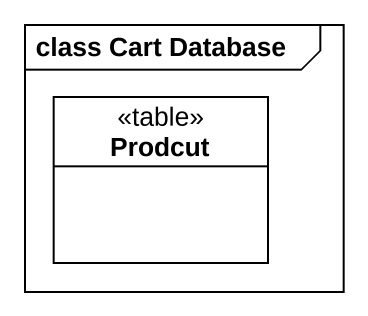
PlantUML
@startuml
mainframe class Cart Database
hide circle
hide empty members
class Prodcut <<table>>
@enduml
